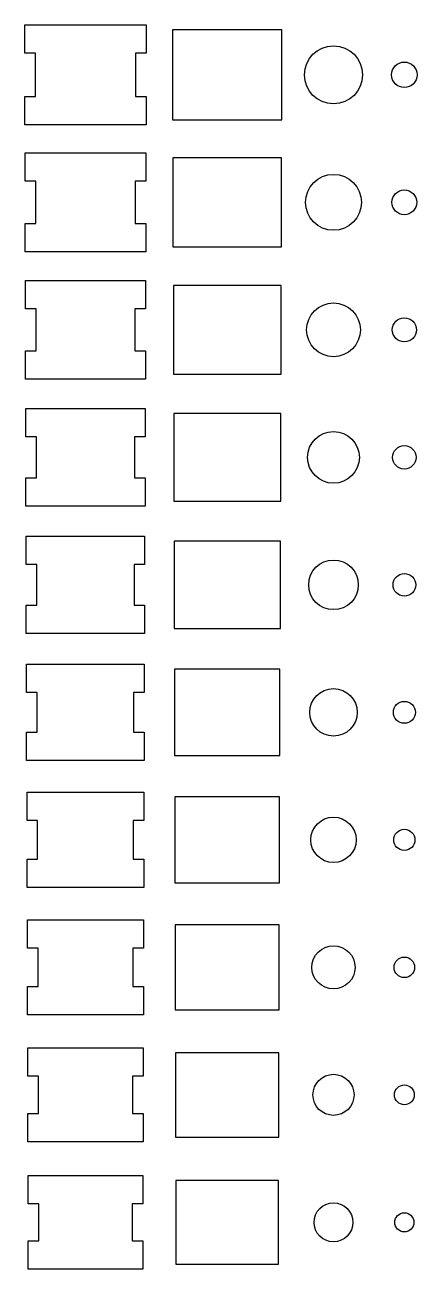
# Model space of a CAD drawing. Extents: x 1 to 57, y 3 to 179.
import ezdxf

# ---------------------------------------------------------------- set-up
doc = ezdxf.new("R2010")
doc.units = 0

# ---------------------------------------------------------------- blocks, each defined once
blk = doc.blocks.new('cherry_0')
blk.add_polyline3d([(-6.6, 2.6, 0), (-8.1, 2.6, 0), (-8.1, 6.6, 0), (8.1, 6.6, 0), (8.1, 2.6, 0), (6.6, 2.6, 0), (6.6, -2.6, 0), (8.1, -2.6, 0), (8.1, -6.6, 0), (-8.1, -6.6, 0), (-8.1, -2.6, 0), (-6.6, -2.6, 0), (-6.6, 2.6, 0)])
blk = doc.blocks.new('cherry_1')
blk.add_polyline3d([(-6.65, 2.65, 0), (-8.15, 2.65, 0), (-8.15, 6.65, 0), (8.15, 6.65, 0), (8.15, 2.65, 0), (6.65, 2.65, 0), (6.65, -2.65, 0), (8.15, -2.65, 0), (8.15, -6.65, 0), (-8.15, -6.65, 0), (-8.15, -2.65, 0), (-6.65, -2.65, 0), (-6.65, 2.65, 0)])
blk = doc.blocks.new('cherry_2')
blk.add_polyline3d([(-6.7, 2.7, 0), (-8.2, 2.7, 0), (-8.2, 6.7, 0), (8.2, 6.7, 0), (8.2, 2.7, 0), (6.7, 2.7, 0), (6.7, -2.7, 0), (8.2, -2.7, 0), (8.2, -6.7, 0), (-8.2, -6.7, 0), (-8.2, -2.7, 0), (-6.7, -2.7, 0), (-6.7, 2.7, 0)])
blk = doc.blocks.new('cherry_3')
blk.add_polyline3d([(-6.75, 2.75, 0), (-8.25, 2.75, 0), (-8.25, 6.75, 0), (8.25, 6.75, 0), (8.25, 2.75, 0), (6.75, 2.75, 0), (6.75, -2.75, 0), (8.25, -2.75, 0), (8.25, -6.75, 0), (-8.25, -6.75, 0), (-8.25, -2.75, 0), (-6.75, -2.75, 0), (-6.75, 2.75, 0)])
blk = doc.blocks.new('cherry_4')
blk.add_polyline3d([(-6.8, 2.8, 0), (-8.3, 2.8, 0), (-8.3, 6.8, 0), (8.3, 6.8, 0), (8.3, 2.8, 0), (6.8, 2.8, 0), (6.8, -2.8, 0), (8.3, -2.8, 0), (8.3, -6.8, 0), (-8.3, -6.8, 0), (-8.3, -2.8, 0), (-6.8, -2.8, 0), (-6.8, 2.8, 0)])
blk = doc.blocks.new('cherry_5')
blk.add_polyline3d([(-6.85, 2.85, 0), (-8.35, 2.85, 0), (-8.35, 6.85, 0), (8.35, 6.85, 0), (8.35, 2.85, 0), (6.85, 2.85, 0), (6.85, -2.85, 0), (8.35, -2.85, 0), (8.35, -6.85, 0), (-8.35, -6.85, 0), (-8.35, -2.85, 0), (-6.85, -2.85, 0), (-6.85, 2.85, 0)])
blk = doc.blocks.new('cherry_6')
blk.add_polyline3d([(-6.9, 2.9, 0), (-8.4, 2.9, 0), (-8.4, 6.9, 0), (8.4, 6.9, 0), (8.4, 2.9, 0), (6.9, 2.9, 0), (6.9, -2.9, 0), (8.4, -2.9, 0), (8.4, -6.9, 0), (-8.4, -6.9, 0), (-8.4, -2.9, 0), (-6.9, -2.9, 0), (-6.9, 2.9, 0)])
blk = doc.blocks.new('cherry_7')
blk.add_polyline3d([(-6.95, 2.95, 0), (-8.45, 2.95, 0), (-8.45, 6.95, 0), (8.45, 6.95, 0), (8.45, 2.95, 0), (6.95, 2.95, 0), (6.95, -2.95, 0), (8.45, -2.95, 0), (8.45, -6.95, 0), (-8.45, -6.95, 0), (-8.45, -2.95, 0), (-6.95, -2.95, 0), (-6.95, 2.95, 0)])
blk = doc.blocks.new('cherry_8')
blk.add_polyline3d([(-7, 3, 0), (-8.5, 3, 0), (-8.5, 7, 0), (8.5, 7, 0), (8.5, 3, 0), (7, 3, 0), (7, -3, 0), (8.5, -3, 0), (8.5, -7, 0), (-8.5, -7, 0), (-8.5, -3, 0), (-7, -3, 0), (-7, 3, 0)])
blk = doc.blocks.new('cherry_9')
blk.add_polyline3d([(-7.05, 3.05, 0), (-8.55, 3.05, 0), (-8.55, 7.05, 0), (8.55, 7.05, 0), (8.55, 3.05, 0), (7.05, 3.05, 0), (7.05, -3.05, 0), (8.55, -3.05, 0), (8.55, -7.05, 0), (-8.55, -7.05, 0), (-8.55, -3.05, 0), (-7.05, -3.05, 0), (-7.05, 3.05, 0)])
blk = doc.blocks.new('alps_0')
blk.add_polyline3d([(-7.25, -5.9, 0), (7.25, -5.9, 0), (7.25, 5.9, 0), (-7.25, 5.9, 0), (-7.25, -5.9, 0)])
blk = doc.blocks.new('alps_1')
blk.add_polyline3d([(-7.3, -5.95, 0), (7.3, -5.95, 0), (7.3, 5.95, 0), (-7.3, 5.95, 0), (-7.3, -5.95, 0)])
blk = doc.blocks.new('alps_2')
blk.add_polyline3d([(-7.35, -6, 0), (7.35, -6, 0), (7.35, 6, 0), (-7.35, 6, 0), (-7.35, -6, 0)])
blk = doc.blocks.new('alps_3')
blk.add_polyline3d([(-7.4, -6.05, 0), (7.4, -6.05, 0), (7.4, 6.05, 0), (-7.4, 6.05, 0), (-7.4, -6.05, 0)])
blk = doc.blocks.new('alps_4')
blk.add_polyline3d([(-7.45, -6.1, 0), (7.45, -6.1, 0), (7.45, 6.1, 0), (-7.45, 6.1, 0), (-7.45, -6.1, 0)])
blk = doc.blocks.new('alps_5')
blk.add_polyline3d([(-7.5, -6.15, 0), (7.5, -6.15, 0), (7.5, 6.15, 0), (-7.5, 6.15, 0), (-7.5, -6.15, 0)])
blk = doc.blocks.new('alps_6')
blk.add_polyline3d([(-7.55, -6.2, 0), (7.55, -6.2, 0), (7.55, 6.2, 0), (-7.55, 6.2, 0), (-7.55, -6.2, 0)])
blk = doc.blocks.new('alps_7')
blk.add_polyline3d([(-7.6, -6.25, 0), (7.6, -6.25, 0), (7.6, 6.25, 0), (-7.6, 6.25, 0), (-7.6, -6.25, 0)])
blk = doc.blocks.new('alps_8')
blk.add_polyline3d([(-7.65, -6.3, 0), (7.65, -6.3, 0), (7.65, 6.3, 0), (-7.65, 6.3, 0), (-7.65, -6.3, 0)])
blk = doc.blocks.new('alps_9')
blk.add_polyline3d([(-7.7, -6.35, 0), (7.7, -6.35, 0), (7.7, 6.35, 0), (-7.7, 6.35, 0), (-7.7, -6.35, 0)])
blk = doc.blocks.new('m7_0')
blk.add_circle((0, 0), 2.75)
blk = doc.blocks.new('m7_1')
blk.add_circle((0, 0), 2.9)
blk = doc.blocks.new('m7_2')
blk.add_circle((0, 0), 3.05)
blk = doc.blocks.new('m7_3')
blk.add_circle((0, 0), 3.2)
blk = doc.blocks.new('m7_4')
blk.add_circle((0, 0), 3.35)
blk = doc.blocks.new('m7_5')
blk.add_circle((0, 0), 3.5)
blk = doc.blocks.new('m7_6')
blk.add_circle((0, 0), 3.65)
blk = doc.blocks.new('m7_7')
blk.add_circle((0, 0), 3.8)
blk = doc.blocks.new('m7_8')
blk.add_circle((0, 0), 3.95)
blk = doc.blocks.new('m7_9')
blk.add_circle((0, 0), 4.1)
blk = doc.blocks.new('m3_0')
blk.add_circle((0, 0), 1.35)
blk = doc.blocks.new('m3_1')
blk.add_circle((0, 0), 1.4)
blk = doc.blocks.new('m3_2')
blk.add_circle((0, 0), 1.45)
blk = doc.blocks.new('m3_3')
blk.add_circle((0, 0), 1.5)
blk = doc.blocks.new('m3_4')
blk.add_circle((0, 0), 1.55)
blk = doc.blocks.new('m3_5')
blk.add_circle((0, 0), 1.6)
blk = doc.blocks.new('m3_6')
blk.add_circle((0, 0), 1.65)
blk = doc.blocks.new('m3_7')
blk.add_circle((0, 0), 1.7)
blk = doc.blocks.new('m3_8')
blk.add_circle((0, 0), 1.75)
blk = doc.blocks.new('m3_9')
blk.add_circle((0, 0), 1.8)

msp = doc.modelspace()

# ---------------------------------------------------------------- block references
for name, p in [('cherry_9', (10, 172)), ('alps_9', (30, 172)), ('m7_9', (45, 172)), ('m3_9', (55, 172)), ('cherry_8', (10, 154)), ('alps_8', (30, 154)), ('m7_8', (45, 154)), ('m3_8', (55, 154)), ('cherry_7', (10, 136)), ('alps_7', (30, 136)), ('m7_7', (45, 136)), ('m3_7', (55, 136)), ('cherry_6', (10, 118)), ('alps_6', (30, 118)), ('m7_6', (45, 118)), ('m3_6', (55, 118)), ('cherry_5', (10, 100)), ('alps_5', (30, 100)), ('m7_5', (45, 100)), ('m3_5', (55, 100)), ('cherry_4', (10, 82)), ('alps_4', (30, 82)), ('m7_4', (45, 82)), ('m3_4', (55, 82)), ('cherry_3', (10, 64)), ('alps_3', (30, 64)), ('m7_3', (45, 64)), ('m3_3', (55, 64)), ('cherry_2', (10, 46)), ('alps_2', (30, 46)), ('m7_2', (45, 46)), ('m3_2', (55, 46)), ('cherry_1', (10, 28)), ('alps_1', (30, 28)), ('m7_1', (45, 28)), ('m3_1', (55, 28)), ('cherry_0', (10, 10)), ('alps_0', (30, 10)), ('m7_0', (45, 10)), ('m3_0', (55, 10))]:
    msp.add_blockref(name, p)

doc.saveas('drawing.dxf')
